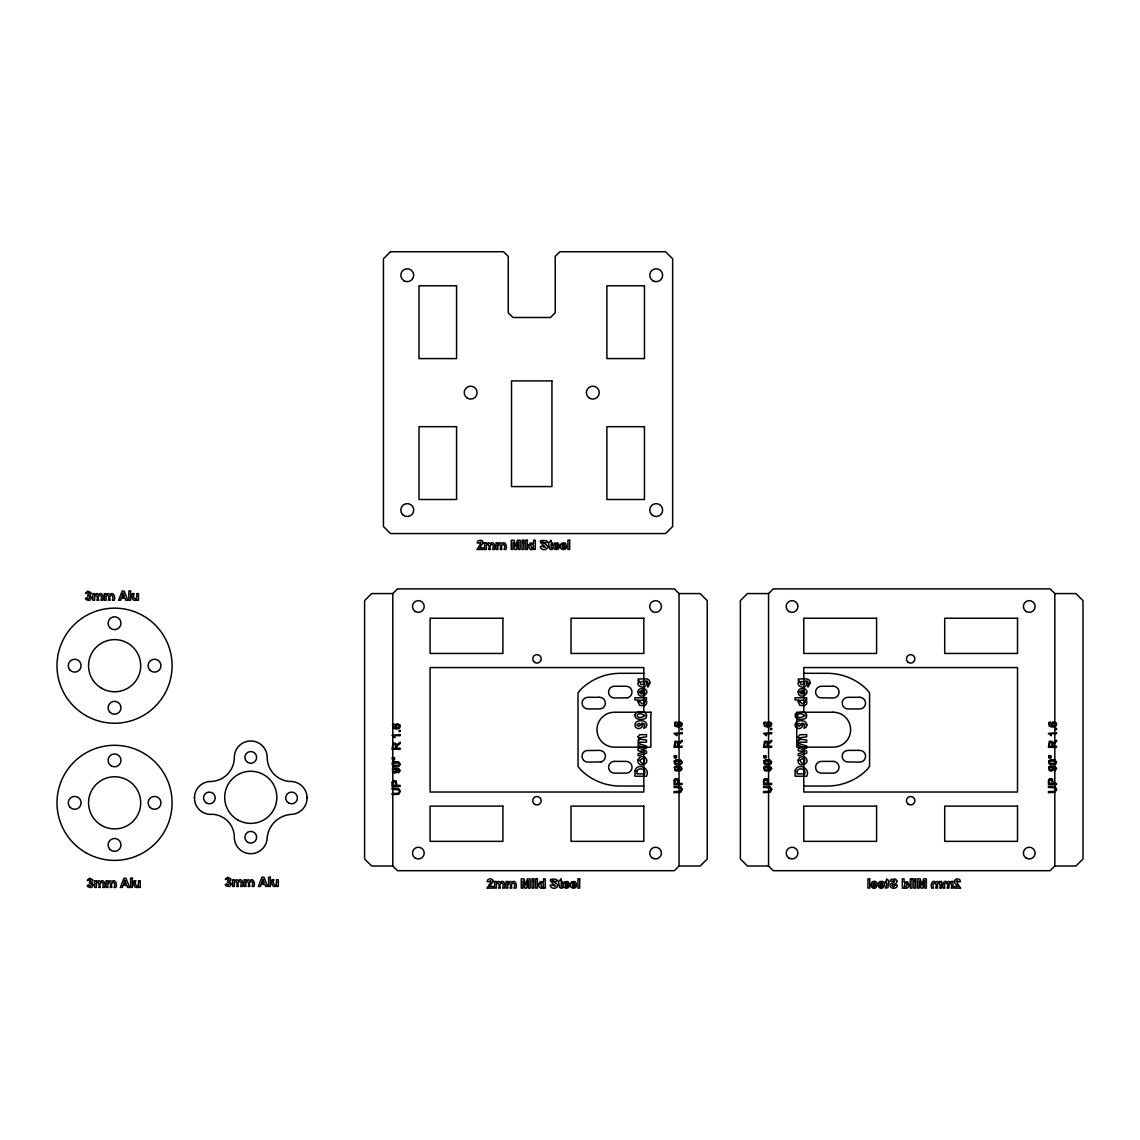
<?xml version="1.0" encoding="UTF-8"?>
<svg xmlns="http://www.w3.org/2000/svg" width="1140" height="1140" viewBox="0 0 1140 1140"><rect width="100%" height="100%" fill="white"/><g stroke="black" fill="none" stroke-linecap="round" stroke-linejoin="round"><path stroke-width="1.5" d="M194.398 797.316L194.897 801.962A16.516 16.516 0 0 0 209.375 814.373A22.957 22.957 0 0 1 234.327 837.245A16.444 16.444 0 0 0 250.757 853.689A16.444 16.444 0 0 0 267.202 837.245A26.021 26.021 0 0 1 291.569 814.373A16.473 16.473 0 0 0 307.102 797.943L307.13 797.316M194.413 797.786L194.897 793.91A16.516 16.516 0 0 1 209.375 781.498A24.125 24.125 0 0 0 234.327 757.388A16.444 16.444 0 0 1 250.757 740.957A16.444 16.444 0 0 1 267.202 757.388A24.111 24.111 0 0 0 291.569 781.498A16.473 16.473 0 0 1 307.102 797.943M392.958 745.66L394.269 743.935L395.48 744.776L395.623 748.225L392.958 748.225M392.787 593.57L397.49 588.881L674.353 588.881L679.041 593.57L679.041 866.001L674.353 870.703L397.49 870.703L392.787 866.001L392.787 593.57L371.654 593.57L364.601 600.623L364.601 858.962L371.654 866.001L392.787 866.001M768.56 593.57L773.262 588.881L1050.125 588.881L1054.813 593.57L1054.813 866.001L1050.125 870.703L773.262 870.703L768.56 866.001L768.56 593.57L747.427 593.57L740.373 600.623L740.373 858.962L747.427 866.001L768.56 866.001M803.785 747.142L798.314 748.538L798.314 750.676L803.785 752.115L798.314 753.683L798.314 755.834L806.678 753.184L806.678 751.032L801.292 749.621L806.678 748.182L806.678 746.044L798.314 743.365L798.314 745.546L803.785 747.142L803.785 792.029L1017.507 792.029L1017.507 667.555L803.785 667.555L803.785 712.215L806.578 714.139L806.55 717.145A3.391 3.391 0 0 1 804.797 718.798C801.491 719.995 794.423 719.91 795.15 714.837A3.021 3.021 0 0 1 796.276 712.999L803.8 712.158M679.041 593.57L700.188 593.57L707.228 600.623L707.228 858.962L700.188 866.001L679.041 866.001M1054.813 593.57L1075.96 593.57L1083 600.623L1083 858.962L1075.96 866.001L1054.813 866.001M643.815 673.312L620.303 673.312A56.359 56.359 0 0 0 580.445 689.828L578.023 692.978L578.023 766.394L580.445 769.543A56.359 56.359 0 0 0 620.303 786.044L643.815 786.044M803.785 673.312L827.312 673.312A56.359 56.359 0 0 1 867.169 689.828L869.578 692.978L869.578 766.394L867.169 769.543A56.359 56.359 0 0 1 827.312 786.044L803.785 786.044M643.815 712.215L643.815 667.555L430.094 667.555L430.094 792.029L643.815 792.029L643.815 747.142M136.7 596.434C136.786 601.92 131.627 597.089 134.15 593.612L132.383 593.612C130.63 596.648 133.366 603.074 136.828 599.298L136.828 600.296L138.467 600.296L138.467 593.612L136.7 593.612L136.7 596.434M138.467 883.571C138.553 889.058 133.394 884.241 135.916 880.75L134.15 880.75C132.397 883.785 135.133 890.212 138.596 886.435L138.596 887.447L140.234 887.447L140.234 880.75L138.467 880.75L138.467 883.571M276.478 882.588C276.564 888.074 271.406 883.244 273.928 879.752L272.161 879.752C270.408 882.802 273.144 889.214 276.607 885.452L276.607 886.45L278.245 886.45L278.245 879.752L276.478 879.752L276.478 882.588M937.522 883.643L937.493 888.117L935.726 888.117C938.035 881.847 930.952 880.892 933.475 888.117L931.694 888.117C930.055 885.253 932.449 878.726 935.926 882.332L937.223 881.334L939.902 882.332L939.902 881.419L941.54 881.419L941.54 888.117L939.773 888.117C941.098 886.835 939.146 880.265 937.522 883.643M948.993 883.643L948.965 888.117L947.198 888.117C949.506 881.847 942.424 880.892 944.946 888.117L943.179 888.117C941.526 885.253 943.92 878.726 947.411 882.332L948.694 881.334L951.387 882.332L951.387 881.419L953.011 881.419L953.011 888.117L951.245 888.117C952.57 886.835 950.618 880.265 948.993 883.643M886.493 885.524L885.139 888.003L887.975 887.69L888.274 882.83L889.086 882.83L888.274 880.094L886.493 879.054L886.493 881.419L885.281 881.419L885.281 882.83L886.493 882.83L886.493 885.524M871.188 884.327L871.145 885.281L875.591 885.281L874.694 886.835L871.245 886.279C875.691 893.589 881.149 879.553 872.998 881.519A2.764 2.764 0 0 0 871.601 882.816L871.188 884.327M878.37 884.327L878.327 885.281L882.759 885.281L881.876 886.835L878.427 886.279C882.873 893.589 888.331 879.553 880.165 881.519A2.764 2.764 0 0 0 878.769 882.816L878.37 884.327M94.663 596.22L94.62 600.296L92.853 600.296L92.853 593.612L94.477 593.612L94.477 594.524L97.171 593.527L98.453 594.524C101.945 590.919 104.338 597.446 102.686 600.296L100.918 600.296C103.441 593.085 96.359 594.04 98.667 600.296L96.9 600.296C98.368 598.557 96.33 592.13 94.663 596.22M106.134 596.22L106.091 600.296L104.324 600.296L104.324 593.612L105.949 593.612L105.949 594.524L108.642 593.527L109.925 594.524C113.416 590.919 115.81 597.446 114.171 600.296L112.39 600.296C114.912 593.085 107.83 594.04 110.138 600.296L108.371 600.296C109.839 598.557 107.801 592.13 106.134 596.22M96.43 883.372L96.387 887.447L94.62 887.447L94.62 880.75L96.259 880.75L96.259 881.662L98.938 880.664L100.235 881.662C103.712 878.056 106.105 884.583 104.467 887.447L102.686 887.447C105.208 880.223 98.126 881.177 100.434 887.447L98.667 887.447C100.135 885.694 98.097 879.268 96.43 883.372M107.901 883.372L107.858 887.447L106.091 887.447L106.091 880.75L107.73 880.75L107.73 881.662L110.409 880.664L111.706 881.662C115.197 878.056 117.577 884.583 115.938 887.447L114.171 887.447C116.679 880.223 109.597 881.177 111.905 887.447L110.138 887.447C111.606 885.694 109.583 879.268 107.901 883.372M234.441 882.374L234.398 886.45L232.631 886.45L232.631 879.752L234.256 879.752L234.256 880.678L236.949 879.667L238.232 880.678C241.723 877.059 244.117 883.6 242.478 886.45L240.697 886.45C243.219 879.239 236.137 880.194 238.445 886.45L236.678 886.45C238.146 884.697 236.108 878.285 234.441 882.374M245.912 882.374L245.869 886.45L244.103 886.45L244.103 879.752L245.741 879.752L245.741 880.678L248.42 879.667L249.717 880.678C253.194 877.059 255.588 883.6 253.949 886.45L252.168 886.45C254.69 879.239 247.608 880.194 249.917 886.45L248.149 886.45C249.617 884.697 247.58 878.285 245.912 882.374M486.409 545.39L486.367 549.466L484.6 549.466L484.6 542.768L486.224 542.768L486.224 543.695L488.918 542.683L490.2 543.695C493.691 540.075 496.085 546.616 494.447 549.466L492.665 549.466C495.188 542.255 488.105 543.21 490.414 549.466L488.647 549.466C490.115 547.713 488.077 541.301 486.409 545.39M497.881 545.39L497.838 549.466L496.071 549.466L496.071 542.768L497.71 542.768L497.71 543.695L500.389 542.683L501.686 543.695C505.163 540.075 507.557 546.616 505.918 549.466L504.136 549.466C506.659 542.255 499.577 543.21 501.885 549.466L500.118 549.466C501.586 547.713 499.548 541.301 497.881 545.39M496.399 884.027L496.356 888.117L494.589 888.117L494.589 881.419L496.228 881.419L496.228 882.332L498.907 881.334L500.203 882.332C503.695 878.726 506.075 885.253 504.436 888.117L502.669 888.117C505.177 880.892 498.095 881.847 500.403 888.117L498.636 888.117C500.104 886.364 498.08 879.938 496.399 884.027M507.87 884.027L507.841 888.117L506.06 888.117L506.06 881.419L507.699 881.419L507.699 882.332L510.378 881.334L511.675 882.332C515.166 878.726 517.56 885.253 515.907 888.117L514.14 888.117C516.648 880.892 509.566 881.847 511.874 888.117L510.107 888.117C511.575 886.364 509.551 879.938 507.87 884.027M635.009 770.711L634.952 776.24L646.494 776.24C650.826 767.933 637.189 762.261 635.009 770.711M795.178 770.711L795.122 776.24L806.678 776.24C811.01 767.933 797.359 762.261 795.178 770.711M649.9 682.931C644.67 693.989 651.382 679.126 645.14 681.164L645.739 681.692A2.864 2.864 0 0 1 646.494 683.672C646.152 690.327 633.797 686.081 639.312 681.022L638.129 681.022L638.129 678.956C641.492 679.469 650.242 676.732 649.9 682.931M810.07 682.931C804.84 693.989 811.552 679.126 805.325 681.164L805.909 681.692A2.864 2.864 0 0 1 806.678 683.672C806.322 690.327 793.967 686.081 799.482 681.022L798.314 681.022L798.314 678.956C801.662 679.469 810.412 676.732 810.07 682.931M637.018 770.953L636.904 773.903L644.556 773.903C646.736 768.887 638.657 767.02 637.018 770.953M797.188 770.953L797.074 773.903L804.726 773.903C806.906 768.887 798.827 767.02 797.188 770.953M392.132 782.183L392.06 786.457L400.14 786.457L400.14 785.389L396.848 785.389L396.136 780.943L393.3 780.529L392.132 782.183M528.832 545.291L528.989 547.571A3.035 3.035 0 0 0 530.043 549.095A2.48 2.48 0 0 0 532.708 549.337L533.677 548.482L533.677 549.466L535.316 549.466L535.316 540.232L533.548 540.232L533.548 543.552L530.485 542.84L528.832 545.291M538.835 883.942L538.978 886.222A3.035 3.035 0 0 0 540.032 887.747A2.48 2.48 0 0 0 542.697 887.975L543.666 887.134L543.666 888.117L545.319 888.117L545.319 878.869L543.538 878.869L543.538 882.203L540.488 881.491L538.835 883.942M674.111 780.23L674.039 784.519L682.119 784.519L682.119 783.451L678.827 783.451L678.115 779.005L675.265 778.591L674.111 780.23M763.629 780.23L763.544 784.519L771.638 784.519L771.638 783.451L768.346 783.451L767.633 779.005L764.783 778.591L763.629 780.23M1048.501 780.23L1048.429 784.519L1056.509 784.519L1056.509 783.451L1053.217 783.451L1052.505 779.005L1049.655 778.591L1048.501 780.23M396.592 746.386L396.549 748.225L400.14 748.225L400.14 749.294L392.06 749.294L393.043 743.166L395.708 743.38L396.464 745.104L400.14 742.169L400.14 743.508L396.592 746.386M678.571 744.434L678.528 746.273L682.119 746.273L682.119 747.341L674.039 747.341L675.023 741.214L677.687 741.442L678.443 743.166L682.119 740.216L682.119 741.57L678.571 744.434M768.075 744.434L768.047 746.273L771.638 746.273L771.638 747.341L763.544 747.341L764.541 741.214L767.206 741.442L767.961 743.166L771.638 740.216L771.638 741.57L768.075 744.434M1052.961 744.434L1052.918 746.273L1056.509 746.273L1056.509 747.341L1048.429 747.341L1049.413 741.214L1052.077 741.442L1052.833 743.166L1056.509 740.216L1056.509 741.57L1052.961 744.434M908.822 884.74L908.623 886.222A3.035 3.035 0 0 1 907.568 887.747A2.48 2.48 0 0 1 904.904 887.975L903.935 887.134L903.935 888.117L902.296 888.117L902.296 878.869L904.063 878.869L904.063 882.203L907.597 881.761L908.822 884.74M553.085 545.39C551.789 549.209 557.93 551.418 559.199 547.628L555.736 548.183L554.852 546.63L559.284 546.63L558.842 544.165A2.764 2.764 0 0 0 557.446 542.868L554.368 543.153L553.085 545.39M560.267 545.39C558.971 549.209 565.098 551.418 566.366 547.628L562.918 548.183L562.034 546.63L566.466 546.63L566.01 544.165A2.764 2.764 0 0 0 564.614 542.868L561.55 543.153L560.267 545.39M563.089 884.027C561.778 887.846 567.92 890.069 569.188 886.279L565.739 886.835L564.841 885.281L569.273 885.281L568.832 882.816A2.764 2.764 0 0 0 567.435 881.519L564.357 881.804L563.089 884.027M570.257 884.027C568.96 887.846 575.101 890.069 576.356 886.279L572.907 886.835L572.024 885.281L576.455 885.281L575.999 882.816A2.764 2.764 0 0 0 574.617 881.519L571.539 881.804L570.257 884.027M646.708 725.026L645.981 727.22L643.829 728.289L644.713 724.228L641.635 723.088C645.012 726.422 638.756 730.654 635.978 727.462A3.434 3.434 0 0 1 634.98 725.582C634.125 719.197 646.537 718.955 646.708 725.026M806.878 725.026L806.151 727.22L803.999 728.289L804.897 724.228L801.805 723.088C805.196 726.422 798.926 730.654 796.148 727.462A3.434 3.434 0 0 1 795.15 725.582C794.295 719.197 806.707 718.955 806.878 725.026M393.086 782.325L393.015 785.389L395.894 785.389L395.509 781.826L393.086 782.325M675.065 780.373L674.994 783.451L677.873 783.451L677.488 779.888L675.065 780.373M764.569 780.373L764.498 783.451L767.391 783.451L767.006 779.888L764.569 780.373M1049.456 780.373L1049.384 783.451L1052.263 783.451L1051.878 779.888L1049.456 780.373M907.013 884.626L906.215 886.692L904.305 886.051L904.946 882.745L906.599 883.13L907.013 884.626M638.029 759.895C636.69 768.745 651.353 764.285 645.44 757.701A4.161 4.161 0 0 0 643.202 756.561L639.839 757.16L638.029 759.895M798.2 759.895C796.86 768.745 811.523 764.285 805.61 757.701A4.161 4.161 0 0 0 803.372 756.561L800.009 757.16L798.2 759.895M638.029 691.51C637.317 701.157 652.892 693.405 644.214 688.546L643.844 690.74L644.898 692.864L642.96 693.975L642.96 688.418L639.882 688.988A3.449 3.449 0 0 0 638.257 690.726L638.029 691.51M798.2 691.51C797.487 701.157 813.062 693.405 804.384 688.546L804.014 690.74L805.068 692.864L803.13 693.975L803.13 688.418L800.052 688.988A3.449 3.449 0 0 0 798.428 690.726L798.2 691.51M483.161 542.768L479.641 547.827L483.161 547.827L483.161 549.466L476.947 549.466C478.501 547.684 483.788 539.234 478.928 543.096L477.161 542.925C477.047 539.42 483.175 539.249 483.161 542.768M493.15 881.405L489.63 886.464L493.15 886.464L493.15 888.117L486.937 888.117C488.49 886.336 493.791 877.885 488.918 881.747L487.151 881.576C487.051 878.056 493.178 877.885 493.15 881.405M954.508 880.878L954.964 883.172L957.971 886.464L954.451 886.464L954.451 888.117L960.664 888.117C959.111 886.336 953.824 877.885 958.697 881.747L960.45 881.576C960.535 878.327 955.149 877.8 954.508 880.878M91.499 597.531L90.616 599.597A2.978 2.978 0 0 1 89.034 600.409L86.326 599.74A2.75 2.75 0 0 1 85.471 598.4L87.082 597.645C88.364 601.706 91.642 595.094 87.638 596.135L87.837 594.695C91.457 592.757 86.797 592.316 85.5 593.441L87.623 591.104L90.929 592.586A2.08 2.08 0 0 1 91.001 593.969L89.761 595.337L91.499 597.531M93.266 884.669L92.383 886.749A2.978 2.978 0 0 1 90.801 887.547L88.094 886.877A2.75 2.75 0 0 1 87.239 885.552L88.849 884.783C90.131 888.844 93.409 882.246 89.404 883.272L89.604 881.833C93.224 879.895 88.564 879.467 87.267 880.579L89.39 878.242L92.696 879.724A2.08 2.08 0 0 1 92.767 881.12L91.528 882.474L93.266 884.669M231.278 883.671L230.394 885.752A2.978 2.978 0 0 1 228.812 886.549L226.105 885.88A2.75 2.75 0 0 1 225.25 884.555L226.86 883.785C228.143 887.861 231.42 881.248 227.416 882.289L227.615 880.835C231.235 878.911 226.575 878.47 225.278 879.596L227.402 877.244L230.708 878.726A2.08 2.08 0 0 1 230.779 880.123L229.539 881.491L231.278 883.671M634.98 714.837C634.253 719.91 641.321 719.995 644.627 718.798A3.391 3.391 0 0 0 646.366 717.145C648.304 711.403 639.455 710.705 636.106 712.999A3.021 3.021 0 0 0 634.98 714.837M638.015 736.697L639.369 740.159L638.129 740.159L638.129 742.211L646.494 742.211L646.494 740.002L639.953 739.205A1.767 1.767 0 0 1 639.697 737.765L646.494 736.81L646.494 734.587L639.811 734.716L638.015 736.697M798.185 736.697L799.539 740.159L798.314 740.159L798.314 742.211L806.678 742.211L806.678 740.002L800.123 739.205A1.767 1.767 0 0 1 799.867 737.765L806.678 736.81L806.678 734.587L799.981 734.716L798.185 736.697M639.797 760.38C644.129 769.571 647.805 753.284 639.797 760.38M799.966 760.38C804.298 769.571 807.989 753.284 799.966 760.38M897.094 881.291L896.24 883.158L891.779 885.424L893.589 886.706L895.613 884.925L897.422 885.11C897.394 890.041 887.918 888.83 890.283 883.956C894.415 883.357 896.866 878.413 892.036 881.591L890.255 880.906A2.594 2.594 0 0 1 891.095 879.481L895.541 879.04L897.094 881.291M638.015 701.727L639.668 705.375L644.129 705.689A3.791 3.791 0 0 0 646.038 704.378L646.394 703.779A3.107 3.107 0 0 0 646.337 701.043L645.269 699.832L646.494 699.832L646.494 697.766L634.952 697.766L634.952 699.989L639.113 699.989L638.015 701.727M798.185 701.727L799.838 705.375L804.313 705.689A3.791 3.791 0 0 0 806.208 704.378L806.564 703.779A3.107 3.107 0 0 0 806.507 701.043L805.439 699.832L806.678 699.832L806.678 697.766L795.122 697.766L795.122 699.989L799.283 699.989L798.185 701.727M533.548 546.145L533.121 547.699L531.397 548.041L530.827 544.763L532.665 544.108L533.548 546.145M543.552 884.797L543.125 886.35L541.4 886.692L540.83 883.4L542.654 882.745L543.552 884.797M644.941 701.812L644.072 703.309L642.134 703.679L639.64 701.827L640.267 700.501L642.347 699.974L644.941 701.812M805.111 701.812L804.241 703.309L802.303 703.679L799.81 701.827L800.451 700.501L802.517 699.974L805.111 701.812M554.966 544.892L557.531 545.547L556.719 544.079L554.966 544.892M562.148 544.892L564.699 545.547L563.887 544.079L562.148 544.892M564.97 883.543L567.52 884.198L566.708 882.731L564.97 883.543M572.138 883.543L574.702 884.198L573.876 882.731L572.138 883.543M547.699 546.773C547.485 550.82 540.218 550.534 540.189 546.459L541.999 546.288C554.011 551.447 529.615 538.052 546.516 540.83A2.594 2.594 0 0 1 547.357 542.269L545.576 542.953C536.341 540.004 548.041 544.464 547.699 546.773M557.688 885.424C557.489 889.471 550.207 889.172 550.178 885.11L552.002 884.925C564.001 890.098 539.605 876.689 556.505 879.481A2.594 2.594 0 0 1 557.36 880.906L555.565 881.591C546.331 878.655 558.03 883.101 557.688 885.424M873.012 883.514L875.548 884.198L874.751 882.731L873.012 883.514M880.194 883.514L882.731 884.198L881.933 882.731L880.194 883.514M644.855 715.621C634.638 722.147 634.681 709.109 644.855 715.621M805.04 715.621C794.822 722.147 794.865 709.109 805.04 715.621M639.768 691.638L640.167 693.462L641.606 693.932L641.606 690.626L639.768 691.638M799.938 691.638L800.337 693.462L801.776 693.932L801.776 690.626L799.938 691.638M400.282 791.402L398.758 794.281L392.06 794.594L392.06 793.526L398.273 793.326L399.314 791.488L398.772 789.806L392.06 789.308L392.06 788.239L398.658 788.51L400.282 791.402M639.797 682.276L641.036 684.712L644.556 683.758L643.288 681.264L639.797 682.276M682.247 789.45L680.722 792.343L674.039 792.656L674.039 791.587L680.252 791.388L681.293 789.55L680.751 787.868L674.039 787.37L674.039 786.301L680.637 786.572L682.247 789.45M771.766 789.45L770.241 792.343L763.544 792.656L763.544 791.587L769.771 791.388L770.811 789.55L770.269 787.868L763.544 787.37L763.544 786.301L770.156 786.572L771.766 789.45M799.966 682.276L801.206 684.712L804.726 683.758L803.458 681.264L799.966 682.276M1056.652 789.45L1055.127 792.343L1048.429 792.656L1048.429 791.587L1054.643 791.388L1055.683 789.55L1055.141 787.868L1048.429 787.37L1048.429 786.301L1055.027 786.572L1056.652 789.45M640.979 724.798L638.813 726.337L636.747 724.912L638.999 723.287L640.979 724.798M801.149 724.798L798.983 726.337L796.917 724.912L799.169 723.287L801.149 724.798M392.288 763.002L392.502 765.61L393.841 766.479L399.442 765.98L400.282 764.142L398.444 761.805L394.241 761.691L392.288 763.002M674.267 761.05L674.481 763.658L675.821 764.541L681.421 764.028L682.247 762.19L680.423 759.853L676.22 759.739L674.267 761.05M763.772 761.05L763.985 763.658L765.339 764.541L770.925 764.028L771.766 762.19L769.942 759.853L765.738 759.739L763.772 761.05M1048.658 761.05L1048.871 763.658L1050.211 764.541L1055.811 764.028L1056.652 762.19L1054.813 759.853L1050.61 759.739L1048.658 761.05M924.626 880.835L922.802 888.117L921.006 888.117L919.168 880.835L919.168 888.117L917.444 888.117L917.444 878.869L920.236 878.869L921.89 885.181L923.571 878.869L926.364 878.869L926.364 888.117L924.626 888.117L924.626 880.835M518.443 542.198L516.605 549.466L514.81 549.466L512.986 542.198L512.986 549.466L511.247 549.466L511.247 540.232L514.04 540.232L515.722 546.53L517.375 540.232L520.168 540.232L520.168 549.466L518.443 549.466L518.443 542.198M528.433 880.835L526.595 888.117L524.799 888.117L522.975 880.835L522.975 888.117L521.236 888.117L521.236 878.869L524.029 878.869L525.711 885.181L527.364 878.869L530.171 878.869L530.171 888.117L528.433 888.117L528.433 880.835M675.293 742.397L674.923 746.273L677.602 746.273L677.445 742.824L675.293 742.397M764.812 742.397L764.441 746.273L767.12 746.273L766.964 742.824L764.812 742.397M1049.684 742.397L1049.313 746.273L1051.992 746.273L1051.835 742.824L1049.684 742.397M392.445 769.073L392.773 772.336L394.753 773.062L396.677 772.364L397.404 770.669L396.335 768.731L399.257 769.814L398.273 772.906L400.282 770.64L398.401 768.075L393.656 768.075L392.445 769.073M674.424 767.135L674.752 770.384L676.732 771.11L678.642 770.412L679.369 768.716L678.314 766.793L681.221 767.861L680.252 770.968L682.247 768.688L680.38 766.137L675.635 766.137L674.424 767.135M763.943 767.135L764.27 770.384L766.251 771.11L768.16 770.412L768.887 768.716L767.833 766.793L770.74 767.861L769.756 770.968L771.766 768.688L769.899 766.137L765.154 766.137L763.943 767.135M1048.814 767.135L1049.142 770.384L1051.123 771.11L1053.032 770.412L1053.773 768.716L1052.705 766.793L1055.626 767.861L1054.643 770.968L1056.652 768.688L1054.771 766.137L1050.025 766.137L1048.814 767.135M399.456 726.251L397.518 727.904L395.78 726.294L397.575 724.726L399.456 726.251M681.435 724.313L679.497 725.966L677.744 724.356L679.554 722.774L681.435 724.313M770.953 724.313L769.015 725.966L767.263 724.356L769.073 722.774L770.953 724.313M1055.825 724.313L1053.887 725.966L1052.135 724.356L1053.944 722.774L1055.825 724.313M392.559 724.584L392.958 728.175L396.364 729.044L399.37 728.26L400.282 726.237L399.926 724.94L397.518 723.715L395.623 724.413L394.896 726.095L395.979 728.061L394.098 727.776L392.844 726.209L394.041 723.857L392.559 724.584M674.538 722.632L674.923 726.237L678.328 727.106L681.335 726.322L682.247 724.299L681.905 722.988L679.497 721.763L677.602 722.461L676.875 724.157L677.944 726.109L676.077 725.838L674.823 724.256L676.006 721.905L674.538 722.632M764.056 722.632L764.441 726.237L767.847 727.106L770.854 726.322L771.766 724.299L771.424 722.988L769.001 721.763L767.12 722.461L766.394 724.157L767.462 726.109L765.596 725.838L764.327 724.256L765.524 721.905L764.056 722.632M1048.928 722.632L1049.313 726.237L1052.719 727.106L1055.726 726.322L1056.652 724.299L1056.295 722.988L1053.887 721.763L1051.992 722.461L1051.265 724.157L1052.334 726.109L1050.467 725.838L1049.213 724.256L1050.41 721.905L1048.928 722.632M121.325 598.201L120.569 600.296L118.588 600.296L122.179 591.062L124.16 591.062L127.851 600.296L125.828 600.296L125.015 598.201L121.325 598.201M123.149 593.228L121.909 596.648L124.417 596.648L123.149 593.228M123.106 885.338L122.336 887.447L120.355 887.447L123.961 878.213L125.927 878.213L129.632 887.447L127.595 887.447L126.797 885.338L123.106 885.338M124.915 880.365L123.676 883.785L126.198 883.785L124.915 880.365M261.103 884.355L260.347 886.45L258.367 886.45L261.972 877.216L263.939 877.216L267.644 886.45L265.606 886.45L264.808 884.355L261.103 884.355M262.927 879.368L261.687 882.802L264.209 882.802L262.927 879.368M392.374 757.644L392.374 759.81L394.54 759.81L394.526 757.644L392.374 757.644M674.339 755.706L674.339 757.872L676.505 757.872L676.505 755.706L674.339 755.706M763.857 755.706L763.857 757.872L766.023 757.872L766.023 755.706L763.857 755.706M1048.729 755.706L1048.729 757.872L1050.895 757.872L1050.895 755.706L1048.729 755.706M394.383 758.727L393.443 759.653L392.516 758.727L393.443 757.801L394.383 758.727M676.348 756.789L675.422 757.715L674.495 756.789L675.422 755.863L676.348 756.789M765.866 756.789L764.94 757.715L764.014 756.789L764.94 755.863L765.866 756.789M1050.752 756.789L1049.812 757.715L1048.885 756.789L1049.812 755.863L1050.752 756.789M396.521 770.426L394.782 772.036L392.844 770.398L394.711 768.844L396.521 770.426M678.5 768.474L676.761 770.098L674.823 768.446L676.676 766.906L678.5 768.474M768.018 768.474L766.279 770.098L764.341 768.446L766.194 766.906L768.018 768.474M1052.89 768.474L1051.151 770.098L1049.213 768.446L1051.066 766.906L1052.89 768.474M393.5 762.988L393.428 765.239L398.801 765.296L399.456 764.142L398.801 762.988L393.5 762.988M675.478 761.05L675.407 763.301L680.779 763.344L681.435 762.19L680.779 761.05L675.478 761.05M764.997 761.05L764.911 763.301L770.298 763.344L770.953 762.19L770.298 761.05L764.997 761.05M1049.869 761.05L1049.798 763.301L1055.17 763.344L1055.825 762.19L1055.17 761.05L1049.869 761.05M390.478 251.726L383.439 258.766L383.439 526.509L390.478 533.548L665.603 533.548L672.643 526.509L672.643 258.766L665.603 251.726L559.911 251.726L555.223 256.429L555.223 312.788L550.52 317.49L512.943 317.49L508.241 312.788L508.241 256.429L503.552 251.726L390.478 251.726M551.119 540.417L548.525 542.768L549.494 548.739L551.076 549.622L552.472 549.352L552.316 547.984L551.147 547.841L551.119 544.179L552.33 544.179L552.33 542.768L551.119 542.768L551.119 540.417M561.108 879.054L558.514 881.419L559.484 887.39L561.065 888.26L562.462 888.003L562.305 886.621L561.136 886.478L561.108 882.83L562.319 882.83L562.319 881.419L561.108 881.419L561.108 879.054M646.494 753.184L638.129 755.834L638.129 753.683L643.616 752.115L638.129 750.676L638.129 748.538L643.616 747.142L638.129 745.546L638.129 743.365L646.494 746.044L646.494 748.182L641.122 749.621L646.494 751.032L646.494 753.184M601.122 761.919L587.855 762.119A5.871 5.871 0 0 1 586.331 750.576L599.597 750.377A5.871 5.871 0 0 1 601.122 761.919M627.684 697.78L614.432 697.979A5.871 5.871 0 0 1 608.561 692.108A5.871 5.871 0 0 1 614.432 686.237L626.173 686.237A5.871 5.871 0 0 1 627.684 697.78M614.432 761.392L612.907 761.591A5.871 5.871 0 0 0 614.432 773.134L626.173 773.134A5.871 5.871 0 0 0 632.045 767.263A5.871 5.871 0 0 0 626.173 761.392L614.432 761.392M456.57 285.784L418.993 285.784L418.993 358.587L456.57 358.587L456.57 285.784M644.456 285.784L606.879 285.784L606.879 358.587L644.456 358.587L644.456 285.784M551.931 380.903L511.532 380.903L511.532 486.58L551.931 486.58L551.931 380.903M456.57 426.688L418.993 426.688L418.993 499.505L456.57 499.505L456.57 426.688M644.456 426.688L606.879 426.688L606.879 499.505L644.456 499.505L644.456 426.688M523.787 540.232L522.006 540.232L522.006 541.87L523.787 541.87L523.787 540.232M527.364 540.232L525.597 540.232L525.597 549.466L527.364 549.466L527.364 540.232M569.672 540.232L567.905 540.232L567.905 549.466L569.672 549.466L569.672 540.232M523.787 542.768L522.006 542.768L522.006 549.466L523.787 549.466L523.787 542.768M130.601 591.062L128.834 591.062L128.834 600.296L130.601 600.296L130.601 591.062M502.897 618.236L430.094 618.236L430.094 653.462L502.897 653.462L502.897 618.236M643.815 618.236L571.012 618.236L571.012 653.462L643.815 653.462L643.815 618.236M876.589 618.236L803.785 618.236L803.785 653.462L876.589 653.462L876.589 618.236M1017.507 618.236L944.704 618.236L944.704 653.462L1017.507 653.462L1017.507 618.236M833.183 686.237L821.441 686.237A5.871 5.871 0 0 0 819.917 697.78L833.183 697.979A5.871 5.871 0 0 0 839.054 692.108A5.871 5.871 0 0 0 833.183 686.237M599.555 697.295L587.912 697.295A5.828 5.828 0 0 0 582.084 703.109A5.828 5.828 0 0 0 587.912 708.938L599.555 708.938A5.828 5.828 0 0 0 605.369 703.109A5.828 5.828 0 0 0 599.555 697.295M859.702 697.295L848.06 697.295A5.828 5.828 0 0 0 842.232 703.109A5.828 5.828 0 0 0 848.06 708.938L859.702 708.938A5.828 5.828 0 0 0 865.517 703.109A5.828 5.828 0 0 0 859.702 697.295M650.869 712.215L614.574 712.215A17.471 17.471 0 0 0 596.961 729.543A17.471 17.471 0 0 0 614.289 747.142L650.869 747.142L650.869 712.215M833.027 712.215L796.746 712.215L796.746 747.142L833.326 747.142A17.471 17.471 0 0 0 850.64 729.543A17.471 17.471 0 0 0 833.027 712.215M682.119 728.503L680.979 728.503L680.979 729.643L682.119 729.643L682.119 728.503M771.638 728.503L770.498 728.503L770.498 729.643L771.638 729.643L771.638 728.503M1056.509 728.503L1055.384 728.503L1055.384 729.643L1056.509 729.643L1056.509 728.503M400.14 730.455L399.014 730.455L399.014 731.581L400.14 731.581L400.14 730.455M682.119 732.735L673.997 733.376L676.989 735.713L675.792 733.732L682.119 733.732L682.119 732.735M771.638 732.735L763.515 733.376L766.507 735.713L765.31 733.732L771.638 733.732L771.638 732.735M1056.509 732.735L1048.387 733.376L1051.379 735.713L1050.182 733.732L1056.509 733.732L1056.509 732.735M400.14 734.687L392.032 735.314L395.01 737.651L393.813 735.671L400.14 735.671L400.14 734.687M858.848 750.377L848.003 750.377A5.871 5.871 0 0 0 846.493 761.919L859.745 762.119A5.871 5.871 0 0 0 861.27 750.576L858.848 750.377M833.183 761.392L821.441 761.392A5.871 5.871 0 0 0 815.57 767.263A5.871 5.871 0 0 0 821.441 773.134L833.183 773.134A5.871 5.871 0 0 0 834.694 761.591L833.183 761.392M502.897 806.123L430.094 806.123L430.094 841.348L502.897 841.348L502.897 806.123M643.815 806.123L571.012 806.123L571.012 841.348L643.815 841.348L643.815 806.123M876.589 806.123L803.785 806.123L803.785 841.348L876.589 841.348L876.589 806.123M1017.507 806.123L944.704 806.123L944.704 841.348L1017.507 841.348L1017.507 806.123M270.38 877.216L268.613 877.216L268.613 886.45L270.38 886.45L270.38 877.216M132.368 878.213L130.601 878.213L130.601 887.447L132.368 887.447L132.368 878.213M533.776 878.869L532.01 878.869L532.01 880.508L533.776 880.508L533.776 878.869M537.368 878.869L535.586 878.869L535.586 888.117L537.368 888.117L537.368 878.869M579.676 878.869L577.894 878.869L577.894 888.117L579.676 888.117L579.676 878.869M869.706 878.869L867.939 878.869L867.939 888.117L869.706 888.117L869.706 878.869M912.014 878.869L910.247 878.869L910.247 888.117L912.014 888.117L912.014 878.869M915.605 878.869L913.824 878.869L913.824 880.508L915.605 880.508L915.605 878.869M533.776 881.419L532.01 881.419L532.01 888.117L533.776 888.117L533.776 881.419M915.605 881.419L913.824 881.419L913.824 888.117L915.605 888.117L915.605 881.419M206.44 803.03A5.871 5.871 0 0 0 215.246 797.943A5.871 5.871 0 0 0 206.44 792.856A5.871 5.871 0 0 0 206.44 803.03M288.634 803.03A5.871 5.871 0 0 0 297.44 797.943A5.871 5.871 0 0 0 288.634 792.856A5.871 5.871 0 0 0 288.634 803.03M247.822 842.332A5.871 5.871 0 0 0 256.642 837.245A5.871 5.871 0 0 0 247.822 832.157A5.871 5.871 0 0 0 247.822 842.332M247.822 762.475A5.871 5.871 0 0 0 256.642 757.388A5.871 5.871 0 0 0 247.822 752.315A5.871 5.871 0 0 0 247.822 762.475M237.733 819.902A26.063 26.063 0 0 0 276.835 797.316A26.063 26.063 0 0 0 237.733 774.744A26.063 26.063 0 0 0 237.733 819.902M111.307 765.952A6.455 6.455 0 0 0 120.997 760.352A6.455 6.455 0 0 0 111.307 754.765A6.455 6.455 0 0 0 111.307 765.952M109.967 849.471A6.455 6.455 0 0 0 120.783 846.578A6.455 6.455 0 0 0 112.874 838.669A6.455 6.455 0 0 0 109.967 849.471M70.124 807.405A6.455 6.455 0 0 0 80.926 804.512A6.455 6.455 0 0 0 73.017 796.604A6.455 6.455 0 0 0 70.124 807.405M149.981 807.405A6.455 6.455 0 0 0 160.783 804.512A6.455 6.455 0 0 0 152.874 796.604A6.455 6.455 0 0 0 149.981 807.405M85.771 852.677A57.542 57.542 0 0 0 172.083 802.845A57.542 57.542 0 0 0 85.771 753.013A57.542 57.542 0 0 0 85.771 852.677M101.588 825.417A26.063 26.063 0 0 0 140.69 802.845A26.063 26.063 0 0 0 101.588 780.273A26.063 26.063 0 0 0 101.588 825.417M85.771 715.521A57.542 57.542 0 0 0 172.083 665.689A57.542 57.542 0 0 0 85.771 615.856A57.542 57.542 0 0 0 85.771 715.521M149.981 670.249A6.455 6.455 0 0 0 160.783 667.356A6.455 6.455 0 0 0 152.874 659.447A6.455 6.455 0 0 0 149.981 670.249M70.124 670.249A6.455 6.455 0 0 0 80.926 667.356A6.455 6.455 0 0 0 73.017 659.447A6.455 6.455 0 0 0 70.124 670.249M109.967 712.315A6.455 6.455 0 0 0 120.783 709.422A6.455 6.455 0 0 0 112.874 701.513A6.455 6.455 0 0 0 109.967 712.315M109.967 627.769A6.455 6.455 0 0 0 120.783 624.877A6.455 6.455 0 0 0 112.874 616.968A6.455 6.455 0 0 0 109.967 627.769M101.588 688.261A26.063 26.063 0 0 0 140.69 665.689A26.063 26.063 0 0 0 101.588 643.117A26.063 26.063 0 0 0 101.588 688.261M534.56 804.199A4.232 4.232 0 0 0 541.172 801.049A4.232 4.232 0 0 0 535.13 796.903A4.232 4.232 0 0 0 534.56 804.199M534.717 662.454A4.232 4.232 0 0 0 541.187 659.005A4.232 4.232 0 0 0 534.959 655.13A4.232 4.232 0 0 0 534.717 662.454M589.565 398.231A6.455 6.455 0 0 0 599.255 392.645A6.455 6.455 0 0 0 589.565 387.044A6.455 6.455 0 0 0 589.565 398.231M651.638 514.639A6.455 6.455 0 0 0 662.44 511.746A6.455 6.455 0 0 0 654.531 503.823A6.455 6.455 0 0 0 651.638 514.639M652.978 280.81A6.455 6.455 0 0 0 662.668 275.21A6.455 6.455 0 0 0 652.978 269.624A6.455 6.455 0 0 0 652.978 280.81M415.416 858.178A5.871 5.871 0 0 0 424.223 853.091A5.871 5.871 0 0 0 415.416 848.003A5.871 5.871 0 0 0 415.416 858.178M652.622 858.178A5.871 5.871 0 0 0 661.428 853.091A5.871 5.871 0 0 0 652.622 848.003A5.871 5.871 0 0 0 652.622 858.178M402.691 514.639A6.455 6.455 0 0 0 413.492 511.746A6.455 6.455 0 0 0 405.584 503.823A6.455 6.455 0 0 0 402.691 514.639M404.03 280.81A6.455 6.455 0 0 0 413.72 275.21A6.455 6.455 0 0 0 404.03 269.624A6.455 6.455 0 0 0 404.03 280.81M415.416 611.582A5.871 5.871 0 0 0 424.223 606.494A5.871 5.871 0 0 0 415.416 601.407A5.871 5.871 0 0 0 415.416 611.582M652.622 611.582A5.871 5.871 0 0 0 661.428 606.494A5.871 5.871 0 0 0 652.622 601.407A5.871 5.871 0 0 0 652.622 611.582M467.443 398.231A6.455 6.455 0 0 0 477.133 392.645A6.455 6.455 0 0 0 467.443 387.044A6.455 6.455 0 0 0 467.443 398.231M1026.313 858.178A5.871 5.871 0 0 0 1035.12 853.091A5.871 5.871 0 0 0 1026.313 848.003A5.871 5.871 0 0 0 1026.313 858.178M908.252 804.199A4.232 4.232 0 0 0 914.864 801.049A4.232 4.232 0 0 0 908.837 796.903A4.232 4.232 0 0 0 908.252 804.199M789.108 858.178A5.871 5.871 0 0 0 797.915 853.091A5.871 5.871 0 0 0 789.108 848.003A5.871 5.871 0 0 0 789.108 858.178M908.366 662.426A4.232 4.232 0 0 0 914.879 659.048A4.232 4.232 0 0 0 908.708 655.115A4.232 4.232 0 0 0 908.366 662.426M1026.313 611.582A5.871 5.871 0 0 0 1035.12 606.494A5.871 5.871 0 0 0 1026.313 601.407A5.871 5.871 0 0 0 1026.313 611.582M789.108 611.582A5.871 5.871 0 0 0 797.915 606.494A5.871 5.871 0 0 0 789.108 601.407A5.871 5.871 0 0 0 789.108 611.582"/></g></svg>
